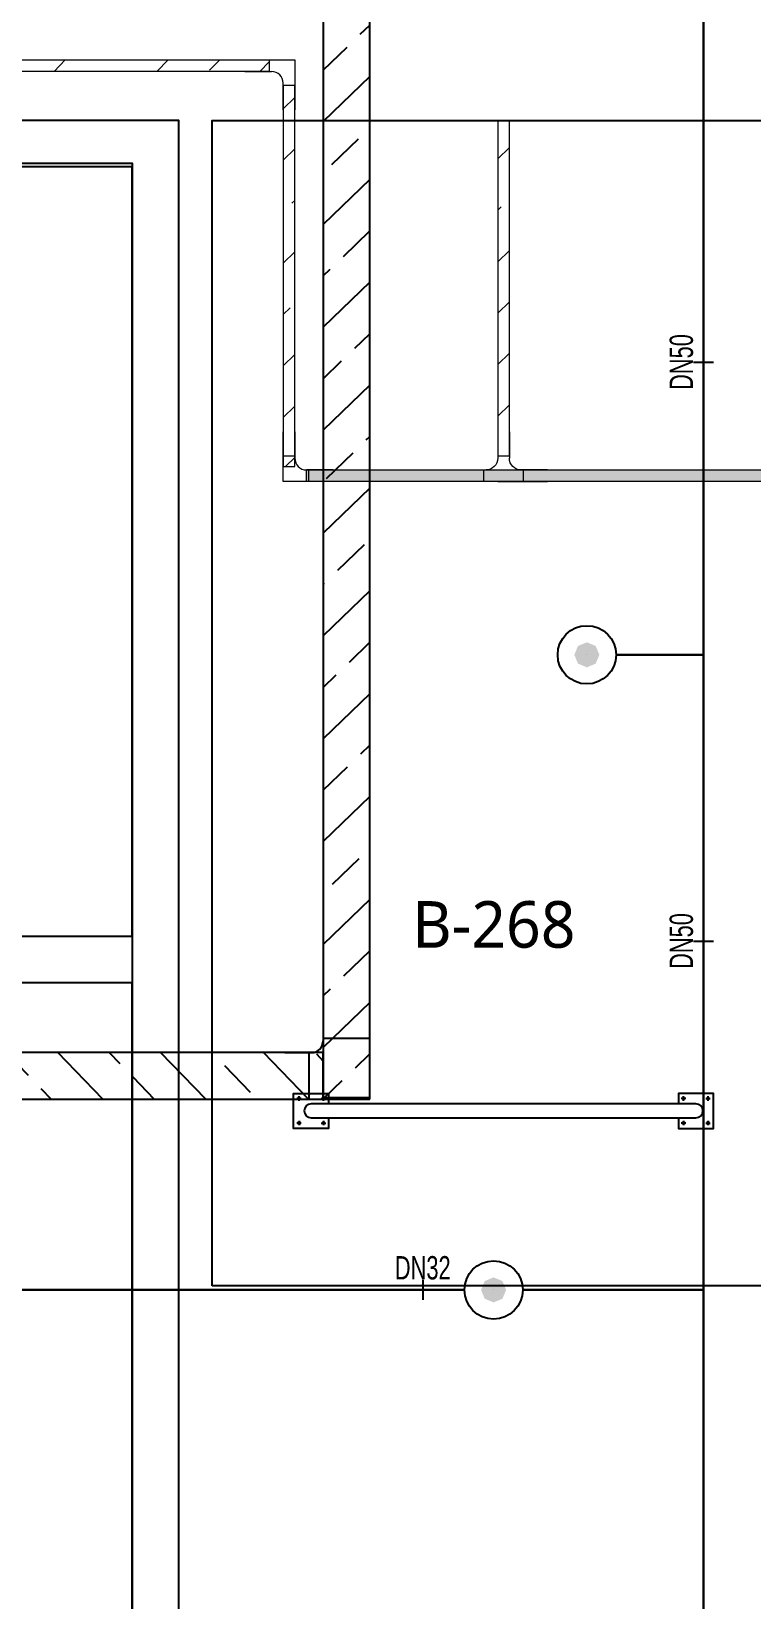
# Model space of a CAD drawing. Header units: millimetres. Extents: x -379292 to 1221486, y 92049 to 447512.
# Drawn here: x -153437 to -150348, y 211272 to 218001 of the extents above; entities that cross this region are included whole.
import ezdxf
from ezdxf.enums import TextEntityAlignment as Align

# ---------------------------------------------------------------- set-up
doc = ezdxf.new("R2010")
doc.units = ezdxf.units.MM
for name, color, linetype in [('-M-YNGN-BORUID', 7, 'Continuous'), ('-M-YNGN-BORUUZUN', 7, 'Continuous'), ('-M-YNGN-BORUYUK', 7, 'Continuous'), ('-M-YNGN-SPR-YUK', 7, 'Continuous'), ('-M-YNGN-ZON4-CAP-', 7, 'Continuous'), ('-M-YNGN-ZON4-SPR-', 7, 'Continuous'), ('05_WALL', 3, 'Continuous'), ('202-A-Y-MahalAd', 141, 'Continuous'), ('AIRONN ZONLAMA', 4, 'Continuous'), ('E_CT_ZA', 6, 'Continuous')]:
    doc.layers.add(name, color=color, linetype=linetype)
doc.layers.add('-M-YNGN-SPR-CAPCIZGI', color=188, linetype='Continuous', plot=False)
doc.layers.add('-M-YNGN-ZON4', color=3, linetype='SP', lineweight=30)
doc.layers.add('E_CT_KIRMIZI', color=1, linetype='Continuous', lineweight=9)
doc.styles.add('CIZGI', font='tahoma.ttf', dxfattribs={"width": 0.8, "oblique": 20})
doc.styles.add('HCAD', font='HCAD.SHX', dxfattribs={"width": 0.8, "height": 0.2})
doc.styles.add('PIPESIZE', font='hcad.shx', dxfattribs={"width": 0.8})
doc.styles.add('SPR-NOT', font='romans.shx')
doc.styles.get("Standard").update_dxf_attribs({"font": 'segoeuil.ttf'})
doc.linetypes.add('SP', pattern='A,2,-0.1,["SP",CIZGI,S=0.14,R=0.2,X=0,Y=-0.07],-0.255', length=2.355)

# ---------------------------------------------------------------- blocks, each defined once
blk = doc.blocks.new('202_Vida')
at = {"color": 0, "linetype": 'ByBlock', "ltscale": 0.2}
for points in [[(0.96, 0), (-0.96, 0)], [(0, 0.96), (0, -0.96)]]:
    blk.add_lwpolyline(points, dxfattribs=at)
at = {"color": 0, "linetype": 'ByBlock'}
for radius in [0.42, 0.23, 0.155]:
    blk.add_circle((0, 0), radius, dxfattribs=at)
blk = doc.blocks.new('202_Stoper')
at = {"color": 0, "linetype": 'ByBlock'}
for points in [[(-750, -30), (-750, -75), (-900, -75), (-900, 75), (-750, 75), (-750, 30)], [(750, -30), (750, -75), (900, -75), (900, 75), (750, 75), (750, 30)]]:
    blk.add_lwpolyline(points, dxfattribs=at)
blk.add_lwpolyline([(825, -30, 1), (825, 30), (-825, 30, 1), (-825, -30)], format="xyb", close=True, dxfattribs=at)
at = {"color": 0, "linetype": 'ByBlock', "yscale": 10, "zscale": 10, "rotation": 180}
for p, xscale in [((-877, 53), -10), ((-772, 53), 10), ((772, 53), -10), ((877, 53), 10)]:
    blk.add_blockref('202_Vida', p, dxfattribs=dict(at, xscale=xscale))
at = {"color": 0, "linetype": 'ByBlock', "yscale": 10, "zscale": 10}
for p, xscale in [((-877, -52), 10), ((-772, -52), -10), ((772, -52), 10), ((877, -52), -10)]:
    blk.add_blockref('202_Vida', p, dxfattribs=dict(at, xscale=xscale))
blk = doc.blocks.new('202_Mahalblok')
at = {"color": 0, "linetype": 'ByBlock', "flags": 128}
blk.add_lwpolyline([(0, 0), (0, 5000), (2500, 5000), (2500, 0)], close=True, dxfattribs=at)
at = {"color": 252}
blk.add_blockref('202_Stoper', (1250, 750), dxfattribs=at)
at = {"color": 0, "linetype": 'ByBlock', "ltscale": 25}
blk.add_attdef('MAHALNO', text='', height=200, dxfattribs=at).set_placement((1208.7, 1390), align=Align.BOTTOM_CENTER)
blk = doc.blocks.new('OtoParkBodrumKatMimari')
at = {"layer": '05_WALL', "color": 8, "flags": 128}
for points in [[(88150, 107500), (88150, 106800), (93550, 106800), (93550, 116800), (88150, 116800), (88150, 116100)], [(93350, 113300), (93350, 116600), (88350, 116600), (88350, 116100)], [(88350, 115500), (88350, 113300), (93350, 113300)], [(93350, 113100), (88350, 113100), (88350, 108100)], [(88350, 107500), (88350, 107000), (93350, 107000), (93350, 113100)]]:
    blk.add_lwpolyline(points, dxfattribs=at)
at = {"layer": '202-A-Y-MahalAd', "color": 8, "ltscale": 25}
blk.add_blockref('202_Mahalblok', (93692.5, 111800), dxfattribs=at).add_auto_attribs({'MAHALNO': 'B-268'})
blk = doc.blocks.new('SP-C-UP-12')
at = {"ltscale": 10}
blk.add_line((0, 0), (0, 0), dxfattribs=at)
at = {"color": 1, "linetype": 'Continuous'}
blk.add_circle((0, 0), 12.5, dxfattribs=at)
at = {"ltscale": 10}
for points in [[(-5.37, 0), (-3.8, 3.8), (-3.8, -3.8), (0, 5.37)], [(-3.8, -3.8), (0, 5.37), (0, -5.37), (3.8, 3.8)], [(0, -5.37), (3.8, 3.8), (3.8, -3.8), (5.37, 0)]]:
    blk.add_solid(points, dxfattribs=at)
at = {"layer": '-M-YNGN-SPR-YUK', "style": 'SPR-NOT', "width": 0.5, "flags": 9}
for tag, p in [('YUK', (0, 17.77)), ('CAP', (0, 14.42)), ('TIP', (0.2, 10.78))]:
    blk.add_attdef(tag, text='', height=2.5, dxfattribs=at).set_placement(p, align=Align.MIDDLE_CENTER)
blk = doc.blocks.new('SPRKL100')
at = {"layer": '-M-YNGN-SPR-CAPCIZGI'}
blk.add_line((0, 0.431), (0, -0.431), dxfattribs=at)
at = {"layer": '-M-YNGN-BORUID', "color": 0, "style": 'HCAD', "width": 0.8, "flags": 1}
blk.add_attdef('DIC', text='', height=0.4, dxfattribs=at).set_placement((0, -1.693), align=Align.CENTER)
at = {"layer": '-M-YNGN-BORUUZUN', "color": 0, "style": 'HCAD', "width": 0.7}
blk.add_attdef('BOY', text='', height=0.8, dxfattribs=at).set_placement((0, -1.08), align=Align.CENTER)
at = {"layer": '-M-YNGN-BORUYUK', "color": 6, "style": 'PIPESIZE', "width": 0.8}
blk.add_attdef('YUK', text='', height=0.5, dxfattribs=at).set_placement((0, 1.866), align=Align.CENTER)
at = {"color": 0, "style": 'PIPESIZE', "width": 0.7}
blk.add_attdef('CAP', text='', height=1, dxfattribs=at).set_placement((0, 0.45), align=Align.CENTER)
blk = doc.blocks.new('A$C69E781E7')
at = {"layer": '-M-YNGN-ZON4', "ltscale": 500}
for p, q in [((-4350.9, -7485.08), (-4350.9, -2137.58)), ((-4388.4, -2937.58), (-4350.9, -2937.58)), ((-4453.4, -3210.08), (-4688.4, -3210.08)), ((-4428.4, -3210.08), (-4350.9, -3210.08))]:
    blk.add_line(p, q, dxfattribs=at)
at = {"layer": '-M-YNGN-ZON4-CAP-'}
ref = blk.add_blockref('SPRKL100', (-4350.9, -2811.96), dxfattribs=dict(at, xscale=10.00000000000001, yscale=10.00000000000001, zscale=10.00000000000001, rotation=90))
ref.add_attrib('CAP', 'DN50', dxfattribs={"layer": '0', "color": 0, "height": 10, "rotation": 90, "style": 'PIPESIZE', "width": 0.7}).set_placement((-4355.4, -2811.96), align=Align.CENTER)
ref = blk.add_blockref('SPRKL100', (-4350.9, -3060.38), dxfattribs=dict(at, xscale=10.00000000000001, yscale=10.00000000000001, zscale=10.00000000000001, rotation=90))
ref.add_attrib('CAP', 'DN50', dxfattribs={"layer": '0', "color": 0, "height": 10, "rotation": 90, "style": 'PIPESIZE', "width": 0.7}).set_placement((-4355.4, -3060.38), align=Align.CENTER)
ref = blk.add_blockref('SPRKL100', (-4471.28, -3210.08), dxfattribs=dict(at, xscale=10, yscale=10, zscale=10))
ref.add_attrib('CAP', 'DN32', dxfattribs={"layer": '0', "color": 0, "height": 10, "style": 'PIPESIZE', "width": 0.7}).set_placement((-4471.28, -3205.58), align=Align.CENTER)
at = {"layer": '-M-YNGN-ZON4-SPR-'}
for p in [(-4400.9, -2937.58), (-4440.9, -3210.08)]:
    blk.add_blockref('SP-C-UP-12', p, dxfattribs=at)
blk = doc.blocks.new('*U677')
h = blk.add_hatch()
h.set_pattern_fill('ANSI33', color=0, scale=50, angle=1, style=0)
h.paths.add_polyline_path([(-6558, 200), (281.8, 200), (281.8, 0), (-6558, 0)])
at = {"color": 0}
blk.add_lwpolyline([(-6558, 200), (281.8, 200), (281.8, 0), (-6558, 0)], close=True, dxfattribs=at)
at = {"ltscale": 25, "flags": 1}
for tag, p in [('YUKSEKLIK', (-228.6, -148.7)), ('KALINLIK', (-228.6, -213.3))]:
    blk.add_attdef(tag, p, '', height=50, dxfattribs=at)
blk = doc.blocks.new('*U678')
h = blk.add_hatch()
h.set_pattern_fill('ANSI33', color=0, scale=50, angle=1, style=0)
h.paths.add_polyline_path([(-4479.8, 200), (9.2, 200), (9.2, 0), (-4479.8, 0)])
at = {"color": 0}
blk.add_lwpolyline([(-4479.8, 200), (9.2, 200), (9.2, 0), (-4479.8, 0)], close=True, dxfattribs=at)
at = {"ltscale": 25, "flags": 1}
for tag, p in [('YUKSEKLIK', (-228.6, -148.7)), ('KALINLIK', (-228.6, -213.3))]:
    blk.add_attdef(tag, p, '', height=50, dxfattribs=at)
blk = doc.blocks.new('*U192')
at = {"color": 0}
for p, q in [((0, 364), (-364, 364)), ((-260, 364), (-260, 164)), ((0, 0), (0, 364)), ((-364, 164), (-250, 164)), ((-200, 0), (-200, 114)), ((0, 104), (-200, 104))]:
    blk.add_line(p, q, dxfattribs=at)
blk.add_arc((-250, 114), 50, 0, 90, dxfattribs=at)
blk = doc.blocks.new('*U776')
h = blk.add_hatch()
h.set_pattern_fill('ANSI33', color=0, scale=50, angle=1, style=0)
h.paths.add_polyline_path([(1969.2, 50), (8546.7, 50), (8546.7, 0), (1969.2, 0)])
at = {"color": 0}
blk.add_lwpolyline([(1969.2, 50), (8546.7, 50), (8546.7, 0), (1969.2, 0)], close=True, dxfattribs=at)
at = {"ltscale": 25, "flags": 1}
for tag, p in [('YUKSEKLIK', (-228.6, -148.7)), ('KALINLIK', (-228.6, -213.3))]:
    blk.add_attdef(tag, p, '', height=50, dxfattribs=at)
blk = doc.blocks.new('*U777')
h = blk.add_hatch()
h.set_pattern_fill('ANSI33', color=0, scale=50, angle=1, style=0)
h.paths.add_polyline_path([(-1272.5, 50), (362.1, 50), (362.1, 0), (-1272.5, 0)])
at = {"color": 0}
blk.add_lwpolyline([(-1272.5, 50), (362.1, 50), (362.1, 0), (-1272.5, 0)], close=True, dxfattribs=at)
at = {"ltscale": 25, "flags": 1}
for tag, p in [('YUKSEKLIK', (-228.6, -148.7)), ('KALINLIK', (-228.6, -213.3))]:
    blk.add_attdef(tag, p, '', height=50, dxfattribs=at)
blk = doc.blocks.new('*U281')
at = {"color": 0}
for p, q in [((0, 0), (0, 214)), ((0, 214), (214, 214)), ((110, 214), (110, 164)), ((214, 164), (100, 164)), ((0, 104), (50, 104)), ((50, 0), (50, 114))]:
    blk.add_line(p, q, dxfattribs=at)
blk.add_arc((100, 114), 50, 90, 180, dxfattribs=at)
blk = doc.blocks.new('*U282')
at = {"color": 0}
for p, q in [((0, 0), (0, 214)), ((0, 214), (214, 214)), ((110, 214), (110, 164)), ((214, 164), (100, 164)), ((0, 104), (50, 104)), ((50, 0), (50, 114))]:
    blk.add_line(p, q, dxfattribs=at)
blk.add_arc((100, 114), 50, 90, 180, dxfattribs=at)
blk = doc.blocks.new('*U779')
h = blk.add_hatch()
h.set_pattern_fill('ANSI33', color=0, scale=50, angle=1, style=0)
h.paths.add_polyline_path([(2434.3, 50), (35376.7, 50), (35376.7, 0), (2434.3, 0)])
at = {"color": 0}
blk.add_lwpolyline([(2434.3, 50), (35376.7, 50), (35376.7, 0), (2434.3, 0)], close=True, dxfattribs=at)
at = {"ltscale": 25, "flags": 1}
for tag, p in [('YUKSEKLIK', (-228.6, -148.7)), ('KALINLIK', (-228.6, -213.3))]:
    blk.add_attdef(tag, p, '', height=50, dxfattribs=at)
blk = doc.blocks.new('*U1011')
h = blk.add_hatch()
h.set_pattern_fill('ANSI33', color=0, scale=50, angle=1, style=0)
h.paths.add_polyline_path([(-2092.9, 50), (-652.9, 50), (-652.9, 0), (-2092.9, 0)])
at = {"color": 0}
blk.add_lwpolyline([(-2092.9, 50), (-652.9, 50), (-652.9, 0), (-2092.9, 0)], close=True, dxfattribs=at)
at = {"ltscale": 25, "flags": 1}
for tag, p in [('YUKSEKLIK', (-228.6, -148.7)), ('KALINLIK', (-228.6, -213.3))]:
    blk.add_attdef(tag, p, '', height=50, dxfattribs=at)
blk = doc.blocks.new('*U1012')
at = {"color": 0}
for p, q in [((214, 214), (-164, 214)), ((-60, 214), (-60, 164)), ((0, 214), (214, 214)), ((110, 214), (110, 164)), ((-164, 164), (-50, 164)), ((214, 164), (100, 164)), ((0, 0), (0, 114)), ((0, 104), (50, 104)), ((50, 0), (50, 114))]:
    blk.add_line(p, q, dxfattribs=at)
for centre, start, end in [((-50, 114), 0, 90), ((100, 114), 90, 180)]:
    blk.add_arc(centre, 50, start, end, dxfattribs=at)

msp = doc.modelspace()

# ---------------------------------------------------------------- block references
at = {"color": 8}
msp.add_blockref('OtoParkBodrumKatMimari', (-246354.8, 100818.8), dxfattribs=at)

# ---------------------------------------------------------------- next in the draw order: linework, layer by layer
at = {"layer": 'AIRONN ZONLAMA', "color": 2, "ltscale": 25}
msp.add_lwpolyline([(-158004.6, 217434.6), (-153004.6, 217434.6), (-153004.6, 207634.6), (-158004.6, 207634.6), (-158004.6, 217434.6)], dxfattribs=at)

# ---------------------------------------------------------------- next in the draw order: block references
at = {"layer": '-M-YNGN-ZON4', "ltscale": 25, "xscale": 10, "yscale": 10, "zscale": 10}
msp.add_blockref('A$C69E781E7', (-107045.9, 244701.5), dxfattribs=at)
at = {"layer": 'E_CT_KIRMIZI', "color": 1}
msp.add_blockref('*U776', (-160964, 217828.6), dxfattribs=at)
at = {"layer": 'E_CT_KIRMIZI', "color": 2}
for name, p, rotation in [('*U281', (-152521.3, 217878.6), 270), ('*U282', (-152143.3, 216068.8), 90)]:
    msp.add_blockref(name, p, dxfattribs=dict(at, rotation=rotation))
at = {"layer": 'E_CT_KIRMIZI', "color": 1, "xscale": -1}
for name, p, rotation in [('*U777', (-152307.3, 216496.1), 89.99999999999997), ('*U1011', (-151387.3, 215525.8), 89.99999999999993)]:
    msp.add_blockref(name, p, dxfattribs=dict(at, rotation=rotation))
at = {"layer": 'E_CT_KIRMIZI', "color": 2, "xscale": -1, "rotation": 180}
msp.add_blockref('*U1012', (-151437.3, 216282.8), dxfattribs=at)
at = {"layer": 'E_CT_KIRMIZI', "color": 1, "rotation": 180}
msp.add_blockref('*U779', (-116880.6, 216118.8), dxfattribs=at)
at = {"layer": 'E_CT_ZA', "color": 5, "xscale": -1}
for name, p, rotation in [('*U677', (-152185.8, 219983.7), 270), ('*U678', (-152195, 213618.8), 180)]:
    msp.add_blockref(name, p, dxfattribs=dict(at, rotation=rotation))
at = {"layer": 'E_CT_ZA', "color": 2, "rotation": 270}
msp.add_blockref('*U192', (-152349.8, 213418.8), dxfattribs=at)

doc.saveas('drawing.dxf')
